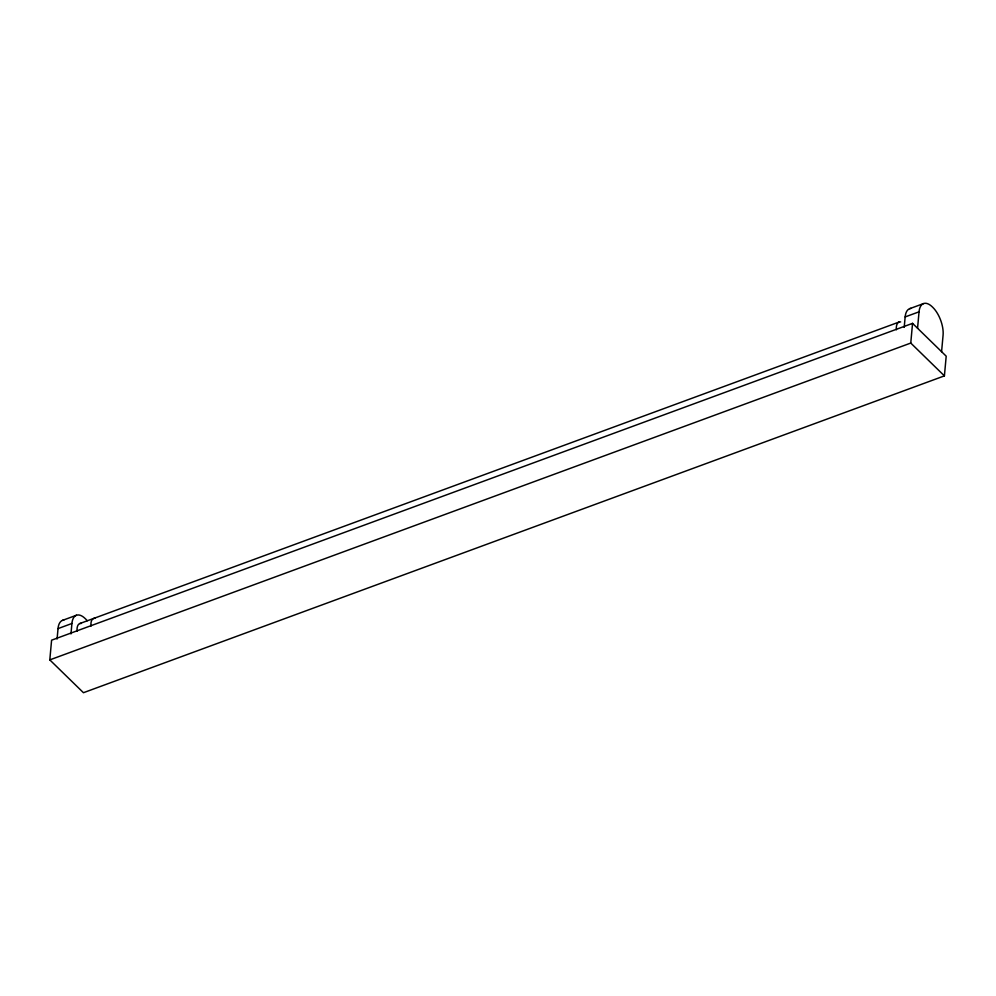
<?xml version="1.0" encoding="UTF-8"?>
<svg xmlns="http://www.w3.org/2000/svg" width="996" height="996" viewBox="0 0 996 996"><rect width="100%" height="100%" fill="white"/><g stroke="black" fill="none" stroke-linecap="round" stroke-linejoin="round"><path stroke-width="1.49" d="M49.8 659.887L51.593 640.191L912.548 323.364L946.2 356.182L944.407 375.878L83.452 692.706L49.8 659.887L910.767 343.06L944.407 375.878M57.083 639.046L58.029 628.601A21.028 10.01 69.8 0 1 63.831 620.072M70.965 633.929L71.924 623.484A21.028 10.01 69.8 0 1 85.195 618.566L85.718 619.076A21.028 10.01 69.8 0 1 87.237 620.72M904.206 327.373L905.152 316.927A21.028 10.01 69.8 0 1 910.954 308.399M910.767 343.06L912.548 323.364M917.553 328.232L919.047 311.823A21.028 10.01 69.8 0 1 932.318 306.893L932.791 307.353A21.028 10.01 69.8 0 1 943.075 335.266L941.581 351.675M62.536 620.359L76.431 615.254M909.659 308.685L923.553 303.581M58.029 628.601L71.924 623.484M905.152 316.927L919.047 311.823M79.767 623.558L899.064 322.057M90.947 626.173A12.624 6.001 69.8 0 1 95.255 618.304M896.363 329.788A12.624 6.001 69.8 0 1 900.67 321.92M77.066 631.29A12.624 6.001 69.8 0 1 81.373 623.421"/></g></svg>
